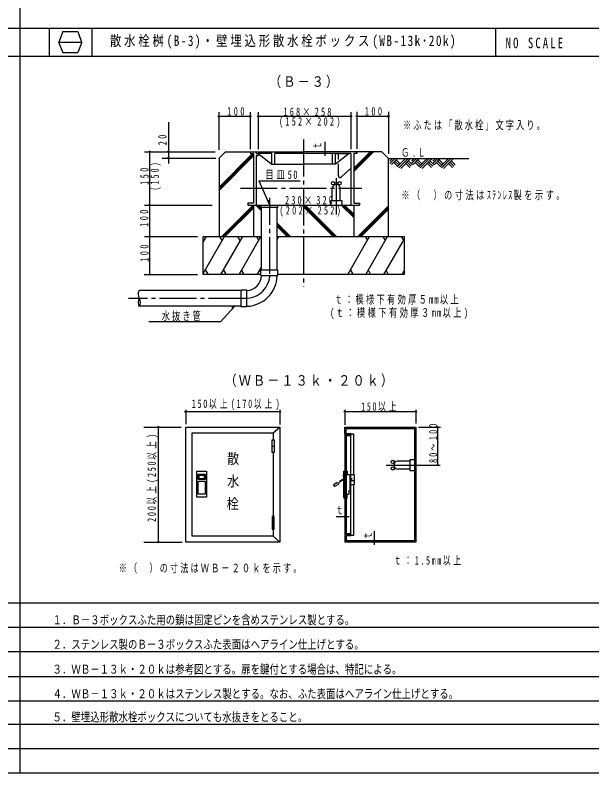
# Model space of a CAD drawing. Units: millimetres on the paper. Extents: x -287 to 287, y -191 to 191.
# Drawn here: x 4.4 to 145.6, y -187.9 to -2.5 of the extents above; entities that cross this region are included whole.
import ezdxf
from ezdxf.enums import TextEntityAlignment as Align

# ---------------------------------------------------------------- set-up
doc = ezdxf.new("R2010")
doc.units = ezdxf.units.MM
for name, pattern in [('CHAIN2', [12, 9, -1, 1, -1]), ('DASHED1', [1.8, 1.2, -0.6]), ('DASHED3', [4, 3, -1])]:
    doc.linetypes.add(name, pattern=pattern)
for name, color, linetype in [('0-0_線', 7, 'Continuous'), ('0-1_文字', 7, 'Continuous'), ('0-2_図', 7, 'Continuous'), ('0-3_図面枠', 7, 'Continuous')]:
    doc.layers.add(name, color=color, linetype=linetype)
doc.styles.add('ＭＳ ゴシック', font='')
doc.styles.get('ＭＳ ゴシック').set_extended_font_data('MS Gothic')

msp = doc.modelspace()

# ---------------------------------------------------------------- linework, layer by layer
at = {"layer": '0-0_線'}
for p, q in [((5.547, 184.771), (5.547, -187.95)), ((-286.857, -5.615), (281.328, -5.615)), ((12.72, -5.615), (12.72, -12.48)), ((16.078, -6.473), (15.054, -9.055)), ((16.078, -6.473), (19.722, -6.473)), ((19.722, -6.473), (20.677, -9.049)), ((23.19, -5.615), (23.19, -12.48)), ((122.026, -5.615), (122.026, -12.48)), ((15.052, -9.049), (20.706, -9.049)), ((20.706, -9.049), (19.714, -11.625)), ((-286.857, -12.48), (148.438, -12.48)), ((-286.857, -146.349), (148.438, -146.349)), ((-286.857, -152.245), (148.438, -152.245)), ((-286.857, -158.245), (148.438, -158.245)), ((-286.857, -164.334), (148.438, -164.334)), ((-286.857, -170.334), (148.438, -170.334)), ((-286.857, -176.02), (148.438, -176.02)), ((-286.857, -182.02), (148.438, -182.02))]:
    msp.add_line(p, q, dxfattribs=at)
msp.add_lwpolyline([(15.052, -9.049), (16.061, -11.625), (19.714, -11.625)], dxfattribs=at)
at = {"layer": '0-2_図'}
for p, q in [((54.284, -26.194), (54.284, -35.45)), ((54.284, -27.214), (61.964, -27.214)), ((61.964, -26.194), (61.964, -35.298)), ((63.888, -26.194), (63.888, -35.298)), ((63.888, -27.214), (86.586, -27.214)), ((86.586, -26.194), (86.586, -35.298)), ((88.075, -26.081), (88.075, -35.152)), ((88.075, -27.214), (95.756, -27.214)), ((95.756, -26.081), (95.756, -36.396)), ((41.929, -28.671), (41.929, -38.789)), ((80.225, -33.476), (80.225, -36.858)), ((36.031, -35.889), (53.349, -35.889)), ((37.329, -36.031), (37.329, -65.918)), ((62.52, -36.345), (54.306, -44.559)), ((62.764, -36.504), (54.306, -44.963)), ((62.764, -36.911), (54.306, -45.37)), ((62.764, -36.345), (62.764, -48.477)), ((63.429, -36.813), (63.892, -36.813)), ((63.429, -36.813), (63.429, -48.947)), ((63.892, -36.344), (63.892, -36.813)), ((67.229, -36.345), (63.892, -36.345)), ((67.229, -38.979), (67.229, -36.345)), ((67.952, -38.979), (67.952, -36.345)), ((86.61, -36.345), (67.952, -36.345)), ((94.186, -35.892), (75.02, -35.892)), ((82.087, -38.979), (82.087, -36.345)), ((82.81, -36.345), (86.147, -36.345)), ((82.81, -38.979), (82.81, -36.345)), ((86.61, -36.345), (86.61, -48.947)), ((91.29, -35.892), (87.275, -39.907)), ((91.694, -35.892), (87.275, -40.311)), ((92.101, -35.892), (87.275, -40.718)), ((95.734, -37.44), (94.186, -35.892)), ((40.41, -37.425), (53.562, -37.425)), ((54.306, -37.44), (54.306, -56.546)), ((95.734, -37.44), (95.734, -56.546)), ((95.803, -37.525), (115.462, -37.525)), ((96.742, -37.561), (96.127, -38.177)), ((97.359, -37.561), (96.139, -38.782)), ((97.976, -37.561), (96.556, -38.982)), ((97.065, -38.518), (98.043, -39.496)), ((97.368, -38.163), (98.372, -39.167)), ((97.681, -37.839), (98.691, -38.848)), ((99.978, -37.561), (97.922, -39.617)), ((100.595, -37.561), (98.297, -39.859)), ((101.212, -37.561), (98.783, -39.99)), ((100.039, -38.785), (101.017, -39.763)), ((100.342, -38.429), (101.346, -39.434)), ((100.655, -38.105), (101.665, -39.115)), ((102.011, -37.561), (101.395, -38.177)), ((102.628, -37.561), (101.408, -38.782)), ((103.245, -37.561), (101.825, -38.982)), ((102.333, -38.518), (103.312, -39.496)), ((102.637, -38.163), (103.641, -39.167)), ((102.95, -37.839), (103.96, -38.848)), ((105.247, -37.561), (103.191, -39.617)), ((105.864, -37.561), (103.566, -39.859)), ((106.481, -37.561), (104.052, -39.99)), ((105.308, -38.785), (106.286, -39.763)), ((105.611, -38.429), (106.615, -39.434)), ((105.924, -38.105), (106.934, -39.115)), ((107.224, -37.561), (106.608, -38.177)), ((107.841, -37.561), (106.62, -38.782)), ((108.458, -37.561), (107.037, -38.982)), ((107.546, -38.518), (108.524, -39.496)), ((107.849, -38.163), (108.853, -39.167)), ((108.162, -37.839), (109.172, -38.848)), ((110.459, -37.561), (108.403, -39.617)), ((111.076, -37.561), (108.778, -39.859)), ((111.693, -37.561), (109.264, -39.99)), ((110.52, -38.785), (111.498, -39.763)), ((110.823, -38.429), (111.827, -39.434)), ((111.137, -38.105), (112.146, -39.115)), ((64.052, -43.004), (66.637, -48.875)), ((64.052, -43.004), (74.153, -43.004)), ((82.043, -47.848), (82.043, -44.863)), ((83.998, -47.848), (83.998, -44.761)), ((66.637, -48.875), (66.458, -47.739)), ((81.657, -47.848), (84.384, -47.848)), ((81.657, -48.947), (81.657, -47.848)), ((84.384, -47.848), (84.384, -48.947)), ((36.031, -48.945), (52.605, -48.945)), ((62.674, -48.947), (54.959, -56.662)), ((62.764, -49.261), (55.363, -56.662)), ((62.764, -49.668), (55.77, -56.662)), ((61.361, -48.477), (61.361, -48.947)), ((62.764, -48.477), (61.361, -48.477)), ((61.361, -48.947), (88.678, -48.947)), ((62.764, -48.947), (62.764, -56.662)), ((63.29, -48.934), (64.711, -50.354)), ((63.708, -48.934), (64.711, -49.937)), ((64.086, -48.934), (64.711, -49.559)), ((64.588, -49.44), (64.588, -48.947)), ((64.588, -49.44), (68.688, -49.44)), ((64.711, -64.801), (64.711, -49.44)), ((68.551, -64.801), (68.551, -49.44)), ((68.688, -49.44), (68.688, -48.947)), ((74.565, -48.947), (82.28, -56.662)), ((74.983, -48.947), (82.698, -56.662)), ((75.361, -48.947), (83.076, -56.662)), ((84.215, -48.947), (87.275, -52.007)), ((84.633, -48.947), (87.275, -51.589)), ((85.011, -48.947), (87.275, -51.211)), ((87.275, -48.947), (87.275, -56.662)), ((95.734, -49.19), (88.261, -56.662)), ((95.734, -49.594), (88.665, -56.662)), ((88.678, -48.477), (88.678, -48.947)), ((95.734, -50.001), (89.072, -56.662)), ((68.551, -53.399), (71.814, -56.662)), ((68.551, -53.777), (71.436, -56.662)), ((68.551, -54.194), (71.019, -56.662)), ((36.031, -56.625), (49.024, -56.625)), ((50.445, -65.919), (50.445, -56.662)), ((50.445, -65.724), (55.676, -56.662)), ((50.445, -58.044), (51.242, -56.662)), ((50.445, -56.662), (64.711, -56.662)), ((54.45, -56.662), (55.001, -57.617)), ((54.766, -65.919), (60.111, -56.662)), ((58.853, -56.662), (59.404, -57.617)), ((59.2, -65.919), (64.545, -56.662)), ((63.496, -56.662), (64.047, -57.617)), ((68.551, -57.404), (68.979, -56.662)), ((68.551, -56.662), (99.593, -56.662)), ((85.804, -65.919), (91.149, -56.662)), ((90.074, -56.662), (90.626, -57.617)), ((90.239, -65.919), (95.583, -56.662)), ((94.397, -56.662), (94.948, -57.617)), ((94.673, -65.919), (99.593, -57.397)), ((98.88, -56.662), (99.432, -57.617)), ((99.593, -56.662), (99.593, -65.919)), ((51.007, -64.908), (51.559, -65.863)), ((55.41, -64.908), (55.962, -65.863)), ((63.634, -65.919), (64.711, -64.055)), ((64.216, -64.908), (64.583, -65.544)), ((68.683, -66.222), (68.683, -64.801)), ((86.472, -64.908), (87.023, -65.863)), ((35.954, -65.918), (49.024, -65.918)), ((64.583, -65.919), (50.445, -65.919)), ((59.813, -64.988), (60.365, -65.943)), ((64.583, -66.222), (68.683, -66.222)), ((99.593, -65.919), (68.683, -65.919)), ((90.875, -64.988), (91.426, -65.943)), ((95.198, -64.988), (95.749, -65.943)), ((99.107, -65.919), (99.593, -65.077)), ((59.729, -69.896), (34.772, -69.896)), ((61.149, -69.789), (59.729, -69.789)), ((61.149, -73.889), (61.149, -69.789)), ((59.729, -73.736), (34.772, -73.736)), ((54.693, -77.514), (37.163, -77.514)), ((46.152, -99.066), (46.152, -102.575)), ((46.295, -99.516), (69.192, -99.516)), ((69.192, -99.066), (69.192, -102.644)), ((85.143, -99.516), (102.487, -99.516)), ((102.487, -100.871), (102.487, -102.403)), ((35.91, -103.291), (45.054, -103.291)), ((39.42, -103.291), (39.42, -131.451)), ((46.15, -103.295), (69.19, -103.295)), ((67.549, -104.694), (69.165, -103.317)), ((69.19, -103.295), (69.19, -104.117)), ((85.146, -103.291), (102.487, -103.291)), ((85.146, -105.055), (85.146, -103.291)), ((85.146, -105.06), (85.146, -103.293)), ((85.466, -104.804), (85.466, -103.613)), ((102.487, -103.291), (102.487, -131.448)), ((103.164, -103.291), (108.512, -103.291)), ((107.788, -103.291), (107.788, -112.613)), ((47.724, -104.703), (67.549, -104.703)), ((47.724, -130.044), (47.724, -104.703)), ((67.549, -104.694), (67.549, -106.429)), ((69.19, -104.117), (69.19, -131.452)), ((85.146, -105.188), (85.146, -114.061)), ((85.21, -105.124), (86.53, -105.124)), ((85.466, -105.444), (85.466, -114.061)), ((85.53, -104.868), (86.53, -104.868)), ((85.53, -105.38), (86.53, -105.38)), ((86.594, -105.06), (86.594, -104.932)), ((86.594, -105.188), (86.594, -105.316)), ((86.596, -104.924), (87.219, -104.924)), ((86.596, -117.353), (86.596, -104.924)), ((87.219, -104.924), (87.219, -114.924)), ((67.289, -109.541), (67.289, -106.429)), ((67.289, -106.429), (67.807, -106.429)), ((67.807, -106.429), (67.807, -109.541)), ((67.289, -107.985), (67.807, -107.985)), ((67.807, -109.541), (67.289, -109.541)), ((67.549, -109.541), (67.549, -130.044)), ((101.064, -113.979), (101.064, -111.252)), ((101.064, -111.252), (102.164, -111.252)), ((101.064, -111.638), (97.977, -111.638)), ((104.184, -112.613), (108.412, -112.613)), ((84.694, -114.924), (87.352, -114.924)), ((84.703, -114.924), (84.703, -115.34)), ((84.852, -120.484), (84.852, -114.06)), ((84.853, -114.757), (85.548, -114.061)), ((84.853, -114.666), (85.458, -114.061)), ((84.853, -114.576), (85.367, -114.061)), ((84.853, -114.485), (85.277, -114.061)), ((84.853, -114.395), (85.186, -114.061)), ((84.853, -114.304), (85.096, -114.061)), ((84.853, -114.214), (85.005, -114.061)), ((84.853, -114.123), (84.915, -114.061)), ((84.853, -114.757), (85.548, -114.061)), ((84.853, -114.666), (85.458, -114.061)), ((84.853, -114.576), (85.367, -114.061)), ((84.853, -114.485), (85.277, -114.061)), ((84.853, -114.395), (85.186, -114.061)), ((84.853, -114.304), (85.096, -114.061)), ((84.853, -114.214), (85.005, -114.061)), ((84.853, -114.123), (84.915, -114.061)), ((84.853, -114.757), (85.548, -114.061)), ((84.853, -114.666), (85.458, -114.061)), ((84.853, -114.576), (85.367, -114.061)), ((84.853, -114.485), (85.277, -114.061)), ((84.853, -114.395), (85.186, -114.061)), ((84.853, -114.304), (85.096, -114.061)), ((84.853, -114.214), (85.005, -114.061)), ((84.853, -114.123), (84.915, -114.061)), ((84.903, -114.797), (85.639, -114.061)), ((84.903, -114.797), (85.639, -114.061)), ((84.994, -114.797), (85.678, -114.112)), ((84.994, -114.797), (85.678, -114.112)), ((85.084, -114.797), (85.678, -114.203)), ((85.084, -114.797), (85.678, -114.203)), ((85.146, -114.797), (85.146, -129.554)), ((85.175, -114.797), (85.678, -114.293)), ((85.175, -114.797), (85.678, -114.293)), ((85.265, -114.797), (85.678, -114.384)), ((85.265, -114.797), (85.678, -114.384)), ((85.356, -114.797), (85.678, -114.474)), ((85.356, -114.797), (85.678, -114.474)), ((85.446, -114.797), (85.678, -114.565)), ((85.446, -114.797), (85.678, -114.565)), ((85.466, -114.924), (85.466, -129.298)), ((85.537, -114.797), (85.678, -114.656)), ((85.537, -114.797), (85.678, -114.656)), ((85.627, -114.797), (85.678, -114.746)), ((85.627, -114.797), (85.678, -114.746)), ((86.363, -114.947), (86.363, -118.837)), ((87.369, -114.947), (87.369, -117.37)), ((101.064, -113.593), (98.08, -113.593)), ((102.164, -113.979), (101.064, -113.979)), ((84.703, -115.35), (84.835, -115.35)), ((86.264, -116.348), (87.369, -116.348)), ((86.594, -116.365), (86.693, -116.265)), ((86.594, -116.274), (86.603, -116.265)), ((86.594, -116.365), (86.693, -116.265)), ((86.594, -116.274), (86.603, -116.265)), ((86.594, -116.455), (86.775, -116.274)), ((86.594, -116.455), (86.775, -116.274)), ((86.676, -116.463), (86.775, -116.364)), ((86.676, -116.463), (86.775, -116.364)), ((86.767, -116.463), (86.775, -116.455)), ((86.767, -116.463), (86.775, -116.455)), ((86.363, -117.353), (87.352, -117.353)), ((86.596, -129.808), (86.596, -117.353)), ((87.219, -117.353), (87.219, -129.808)), ((84.853, -119.984), (85.548, -120.68)), ((84.853, -119.984), (85.548, -120.68)), ((84.853, -119.984), (85.548, -120.68)), ((84.853, -120.075), (85.458, -120.68)), ((84.853, -120.075), (85.458, -120.68)), ((84.853, -120.075), (85.458, -120.68)), ((84.853, -120.166), (85.367, -120.68)), ((84.853, -120.166), (85.367, -120.68)), ((84.853, -120.166), (85.367, -120.68)), ((84.853, -120.256), (85.277, -120.68)), ((84.853, -120.256), (85.277, -120.68)), ((84.853, -120.256), (85.277, -120.68)), ((84.853, -120.347), (85.186, -120.68)), ((84.853, -120.347), (85.186, -120.68)), ((84.853, -120.347), (85.186, -120.68)), ((84.853, -120.437), (85.096, -120.68)), ((84.853, -120.437), (85.096, -120.68)), ((84.853, -120.437), (85.096, -120.68)), ((84.853, -120.528), (85.005, -120.68)), ((84.853, -120.528), (85.005, -120.68)), ((84.853, -120.528), (85.005, -120.68)), ((84.903, -119.945), (85.639, -120.68)), ((84.903, -119.945), (85.639, -120.68)), ((84.994, -119.945), (85.678, -120.629)), ((84.994, -119.945), (85.678, -120.629)), ((85.084, -119.945), (85.678, -120.538)), ((85.084, -119.945), (85.678, -120.538)), ((85.986, -119.817), (85.146, -119.817)), ((85.175, -119.945), (85.678, -120.448)), ((85.175, -119.945), (85.678, -120.448)), ((85.265, -119.945), (85.678, -120.357)), ((85.265, -119.945), (85.678, -120.357)), ((85.356, -119.945), (85.678, -120.267)), ((85.356, -119.945), (85.678, -120.267)), ((85.446, -119.945), (85.678, -120.176)), ((85.446, -119.945), (85.678, -120.176)), ((85.537, -119.945), (85.678, -120.086)), ((85.537, -119.945), (85.678, -120.086)), ((85.627, -119.945), (85.678, -119.995)), ((85.627, -119.945), (85.678, -119.995)), ((86.05, -118.918), (86.05, -119.753)), ((86.114, -118.854), (86.596, -118.854)), ((84.853, -120.618), (84.915, -120.68)), ((84.853, -120.618), (84.915, -120.68)), ((84.853, -120.618), (84.915, -120.68)), ((67.289, -125.201), (67.289, -128.313)), ((67.807, -125.201), (67.289, -125.201)), ((67.807, -128.313), (67.807, -125.201)), ((86.155, -125.264), (82.98, -125.264)), ((67.289, -126.757), (67.807, -126.757)), ((67.289, -128.313), (67.807, -128.313)), ((85.146, -129.682), (85.146, -131.448)), ((86.53, -129.618), (85.21, -129.618)), ((85.53, -129.362), (86.53, -129.362)), ((86.594, -129.554), (86.594, -129.426)), ((86.594, -129.682), (86.594, -129.81)), ((87.219, -129.808), (86.596, -129.808)), ((92.269, -128.761), (92.269, -132.142)), ((35.91, -131.451), (45.282, -131.451)), ((67.563, -130.044), (47.724, -130.044)), ((67.563, -130.044), (69.19, -131.452)), ((102.487, -131.448), (85.146, -131.448)), ((85.466, -129.938), (85.466, -131.128)), ((102.167, -131.128), (85.466, -131.128)), ((85.53, -129.874), (86.53, -129.874))]:
    msp.add_line(p, q, dxfattribs=at)
at = {"layer": '0-2_図', "linetype": 'CHAIN2'}
for p, q in [((75.02, -32.915), (75.02, -68.975)), ((83.021, -42.383), (83.021, -44.364)), ((83.021, -44.364), (83.021, -51.295)), ((59.58, -44.826), (89.3, -44.826)), ((66.76, -65.785), (66.76, -47.189)), ((60.76, -71.785), (32.171, -71.785)), ((95.189, -112.61), (104.17, -112.61))]:
    msp.add_line(p, q, dxfattribs=at)
at = {"layer": '0-2_図', "linetype": 'DASHED3'}
for p, q in [((83.53, -41.812), (83.53, -36.345)), ((84.173, -42.096), (86.61, -39.867))]:
    msp.add_line(p, q, dxfattribs=at)
at = {"layer": '0-2_図', "linetype": 'DASHED1'}
for p, q in [((84.846, -115.952), (82.311, -117.416)), ((83.461, -117.354), (83.802, -116.763)), ((84.846, -116.16), (83.802, -116.763)), ((82.324, -117.403), (82.587, -117.858)), ((83.461, -117.354), (82.597, -117.852))]:
    msp.add_line(p, q, dxfattribs=at)
at = {"layer": '0-2_図'}
for points in [[(54.306, -37.44), (55.853, -35.892), (75.02, -35.892)], [(61.999, -35.892), (61.999, -36.345), (62.764, -36.345)], [(63.429, -35.892), (63.429, -36.345), (63.892, -36.345)], [(63.892, -36.344), (67.228, -38.971), (74.978, -38.971)], [(86.147, -36.344), (82.811, -38.971), (75.061, -38.971)], [(88.04, -35.892), (88.04, -36.345), (87.275, -36.345)], [(87.275, -36.345), (87.275, -48.477), (88.678, -48.477)], [(64.583, -66.222), (64.583, -64.801), (68.683, -64.801)], [(61.149, -73.889), (59.729, -73.889), (59.729, -69.789)], [(54.693, -77.514), (58.125, -73.799), (57.421, -74.202)], [(85.143, -99.066), (85.143, -101.125), (85.143, -102.721)], [(102.487, -99.066), (102.487, -100.744), (102.487, -100.871)], [(69.19, -131.451), (46.15, -131.451), (46.15, -103.295)], [(85.466, -103.611), (102.167, -103.611), (102.167, -131.128)]]:
    msp.add_lwpolyline(points, dxfattribs=at)
for points in [[(48.899, -114.06), (51.247, -114.06), (51.247, -120.484), (48.899, -120.484)], [(50.954, -116.128), (49.192, -116.128), (49.192, -114.854), (50.954, -114.854)], [(84.853, -114.061), (85.678, -114.061), (85.678, -114.797), (84.853, -114.797)], [(50.954, -119.75), (49.192, -119.75), (49.192, -116.512), (50.954, -116.512)], [(49.456, -115.991), (49.456, -115.099), (50.689, -115.099), (50.689, -115.991)], [(86.594, -115.853), (86.825, -115.853), (86.825, -116.068), (86.594, -116.068)], [(86.594, -116.265), (86.775, -116.265), (86.775, -116.463), (86.594, -116.463)], [(84.853, -120.68), (85.678, -120.68), (85.678, -119.945), (84.853, -119.945)]]:
    msp.add_lwpolyline(points, close=True, dxfattribs=at)
for centre, radius in [((54.284, -27.242), 0.168), ((54.284, -27.242), 0.0838), ((61.973, -27.225), 0.168), ((61.973, -27.225), 0.0838), ((63.895, -27.225), 0.168), ((63.895, -27.225), 0.0838), ((86.584, -27.225), 0.168), ((86.584, -27.225), 0.0838), ((88.079, -27.209), 0.168), ((88.079, -27.209), 0.0838), ((95.751, -27.225), 0.168), ((95.751, -27.225), 0.0838), ((37.32, -35.886), 0.168), ((37.32, -35.886), 0.0838), ((41.931, -35.897), 0.168), ((41.931, -35.897), 0.0838), ((80.227, -35.9), 0.168), ((80.227, -36.352), 0.168), ((80.227, -35.9), 0.0838), ((80.227, -36.352), 0.0838), ((41.931, -37.428), 0.168), ((41.931, -37.428), 0.0838), ((82.222, -43.607), 0.401), ((83.82, -43.607), 0.401), ((37.342, -48.948), 0.168), ((37.342, -48.948), 0.0838), ((37.333, -56.636), 0.168), ((37.333, -56.636), 0.0838), ((37.333, -65.929), 0.168), ((37.333, -65.929), 0.0838), ((46.154, -99.523), 0.168), ((46.154, -99.523), 0.0838), ((69.19, -99.518), 0.168), ((69.19, -99.518), 0.0838), ((85.142, -99.517), 0.168), ((85.142, -99.517), 0.0838), ((102.488, -99.52), 0.168), ((102.488, -99.52), 0.0838), ((39.421, -103.296), 0.168), ((39.421, -103.296), 0.0838), ((107.79, -103.298), 0.168), ((107.79, -103.298), 0.0838), ((96.824, -111.816), 0.401), ((96.824, -113.415), 0.401), ((107.791, -112.623), 0.168), ((107.791, -112.623), 0.0838), ((85.139, -125.266), 0.168), ((85.139, -125.266), 0.0838), ((85.474, -125.266), 0.168), ((85.474, -125.266), 0.0838), ((39.428, -131.46), 0.168), ((39.428, -131.46), 0.0838), ((92.271, -131.141), 0.168), ((92.271, -131.478), 0.168), ((92.271, -131.141), 0.0838), ((92.271, -131.478), 0.0838)]:
    msp.add_circle(centre, radius, dxfattribs=at)
at = {"layer": '0-2_図', "linetype": 'DASHED3'}
msp.add_arc((83.914, -41.812), 0.384, 180, 312.43622, dxfattribs=at)
at = {"layer": '0-2_図'}
for centre, radius, start, end in [((83.025, -44.868), 0.979, 6.27831, 180), ((60.866, -66.05), 7.68, 272.11447, 358.72118), ((60.866, -66.05), 3.84, 274.23184, 357.44173), ((36.389, -70.807), 1.888, 151.18213, 211.21626), ((36.389, -72.764), 1.888, 148.78372, 211.21626), ((33.158, -72.764), 1.888, 328.78372, 31.21626), ((85.21, -105.06), 0.064, 180, 270), ((85.21, -105.188), 0.064, 90, 180), ((85.53, -104.804), 0.064, 180, 270), ((85.53, -105.444), 0.064, 90, 180), ((86.53, -104.932), 0.064, 0, 90), ((86.53, -105.06), 0.064, 270, 0), ((86.53, -105.188), 0.064, 0, 90), ((86.53, -105.316), 0.064, 270, 0), ((98.085, -112.612), 0.979, 96.27831, 270), ((85.986, -119.753), 0.064, 270, 0), ((86.114, -118.918), 0.064, 90, 180), ((85.21, -129.554), 0.064, 180, 270), ((85.21, -129.682), 0.064, 90, 180), ((85.53, -129.298), 0.064, 180, 270), ((86.53, -129.426), 0.064, 0, 90), ((86.53, -129.554), 0.064, 270, 0), ((86.53, -129.682), 0.064, 0, 90), ((86.53, -129.81), 0.064, 270, 0), ((85.53, -129.938), 0.064, 90, 180)]:
    msp.add_arc(centre, radius, start, end, dxfattribs=at)
at = {"layer": '0-2_図', "linetype": 'CHAIN2'}
msp.add_arc((60.76, -65.785), 6, 270, 0, dxfattribs=at)
at = {"layer": '0-3_図面枠'}
msp.add_lwpolyline([(-286.857, -187.95), (281.328, -187.95), (281.328, 184.771)], dxfattribs=at)

# ---------------------------------------------------------------- texts
at = {"layer": '0-1_文字', "style": 'ＭＳ ゴシック', "width": 0.7}
for p in [(79.952, -35.402), (92.297, -130.838)]:
    msp.add_text('ｔ', height=2.053, rotation=90, dxfattribs=at).set_placement(p, align=Align.BOTTOM_LEFT)
at = {"layer": '0-1_文字', "style": 'ＭＳ ゴシック'}
for s, height, width, p in [('散', 2.566, 0.85, (56.284, -113.07)), ('水', 2.566, 0.85, (56.284, -118.591)), ('栓', 2.566, 0.85, (56.173, -124.112)), ('ｔ', 2.053, 0.7, (82.796, -125.254)), ('１．Ｂ－３ボックスふた用の鎖は固定ピンを含めステンレス製とする。', 2.199, 0.75, (13.547, -152.245)), ('２．ステンレス製のＢ－３ボックスふた表面はヘアライン仕上げとする。', 2.199, 0.75, (13.547, -158.245)), ('３．ＷＢ－１３ｋ・２０ｋは参考図とする。扉を鍵付とする場合は、特記による。', 2.199, 0.75, (13.547, -164.334)), ('４．ＷＢ－１３ｋ・２０ｋはステンレス製とする。なお、ふた表面はヘアライン仕上げとする。', 2.199, 0.75, (13.547, -170.334)), ('５．壁埋込形散水栓ボックスについても水抜きをとること。', 2.199, 0.75, (13.547, -176.02))]:
    msp.add_text(s, height=height, dxfattribs=dict(at, width=width)).set_placement(p, align=Align.BOTTOM_LEFT)
at = {"layer": '0-1_文字', "attachment_point": 7, "style": 'ＭＳ ゴシック'}
for s, insert, char_height in [('\\T1.24;\\W0.8;散水栓桝(B-3)・壁埋込形散水栓ボックス(WB-13k･20k)', (27.589, -10.679), 2.566), ('\\T1.39;\\W0.75;NO\\~SCALE', (124.468, -10.585), 2.566), ('\\T1.17;\\W0.85;（Ｂ－３）', (66.561, -20.326), 2.566), ('\\T1.6;\\W0.6;100', (56.302, -27.031), 2.053), ('\\T1.52;\\W0.6;168×258', (70.104, -27.155), 2.053), ('\\T1.6;\\W0.6;100', (89.991, -27.031), 2.053), ('\\T1.55;\\W0.6;(152×202)', (68.989, -30.029), 2.053), ('\\T1.25;\\W0.7;※ふたは「散水栓」文字入り。', (99.365, -30.646), 2.053), ('\\T1.32;\\W0.7;Ｇ.Ｌ', (98.873, -37.144), 2.053), ('\\T1.35;\\W0.7;目皿50', (65.678, -42.735), 2.053), ('\\T1.3;\\W0.7;※（\u3000）の寸法はｽﾃﾝﾚｽ製を示す。', (98.936, -47.802), 2.053), ('\\T1.52;\\W0.6;230×320', (70.477, -48.785), 2.053), ('\\T1.55;\\W0.6;(202×252)', (69.091, -51.794), 2.053), ('\\T1.28;\\W0.7;ｔ：模様下有効厚５mm以上', (82.563, -73.315), 2.053), ('\\T1.3;\\W0.7;(ｔ：模様下有効厚３mm以上)', (81.494, -76.855), 2.053), ('\\T1.25;\\W0.7;水抜き管', (40.28, -77.373), 2.053), ('\\T1.17;\\W0.85;（ＷＢ－１３ｋ・２０ｋ）', (55.658, -93.493), 2.566), ('\\T1.42;\\W0.65;150以上(170以上)', (47.621, -99.157), 2.053), ('\\T1.4;\\W0.65;150以上', (89.085, -99.538), 2.053), ('\\T1.38;\\W0.65;ｔ：1.5mm以上', (97.065, -137.189), 2.053), ('\\T1.25;\\W0.7;※（\u3000）の寸法はＷＢ－２０ｋを示す。', (29.724, -139.123), 2.053)]:
    msp.add_mtext(s, dxfattribs=dict(at, insert=insert, char_height=char_height))
at = {"layer": '0-1_文字', "char_height": 2.053, "attachment_point": 7, "rotation": 90, "style": 'ＭＳ ゴシック'}
for s, insert in [('\\T1.57;\\W0.6;20', (41.5, -34.296)), ('\\T1.6;\\W0.6;150', (37.092, -44.004)), ('\\T1.62;\\W0.55;(150)', (40.105, -45.387)), ('\\T1.6;\\W0.6;100', (37.01, -54.288)), ('\\T1.6;\\W0.6;100', (37.082, -62.84)), ('\\T1.5;\\W0.6;80～100', (107.79, -112.081)), ('\\T1.42;\\W0.65;200以上(250以上)', (39.395, -126.507))]:
    msp.add_mtext(s, dxfattribs=dict(at, insert=insert))

doc.saveas('drawing.dxf')
